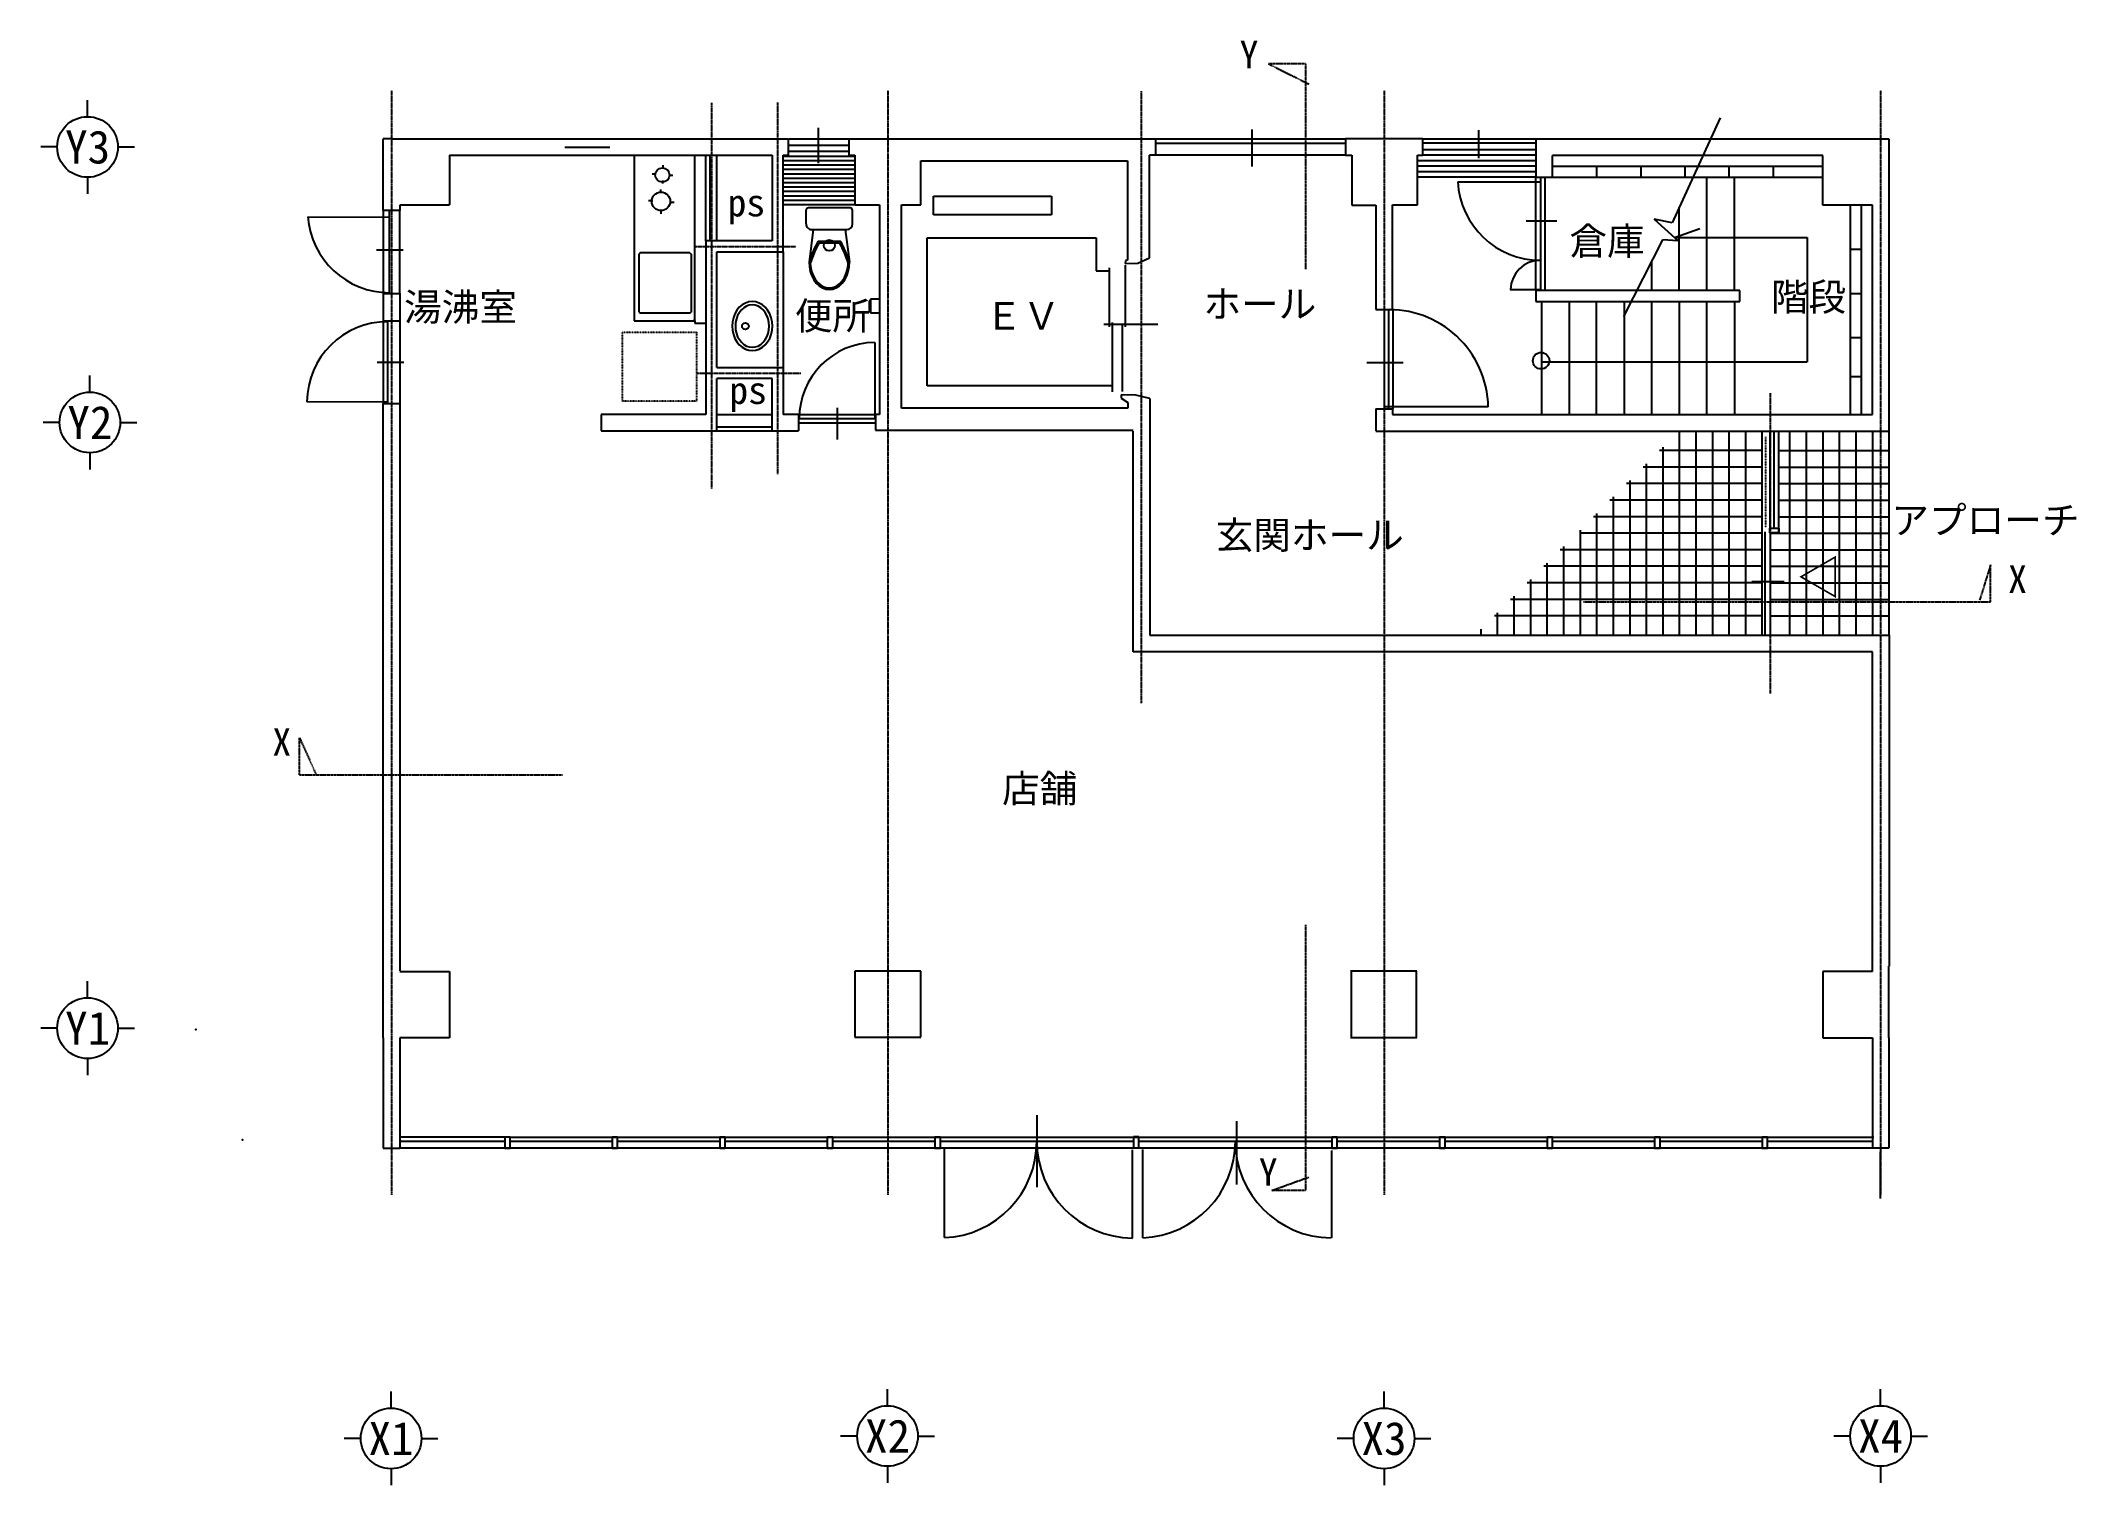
# Model space of a CAD drawing. Header units: millimetres. Extents: x -3155 to 15299, y -1261 to 11838.
import ezdxf
from ezdxf.enums import TextEntityAlignment as Align

# ---------------------------------------------------------------- set-up
doc = ezdxf.new("R2010")
doc.units = ezdxf.units.MM
for name, pattern in [('CENTER1', [10, 6.25, -1.25, 1.25, -1.25]), ('CENTER2', [2.541, 1.587, -0.318, 0.318, -0.318]), ('DASHED1', [2.5, 1.25, -1.25])]:
    doc.linetypes.add(name, pattern=pattern)
for name, color, linetype in [('01通り芯', 4, 'CENTER2'), ('02躯体', 3, 'Continuous'), ('04文字', 7, 'Continuous'), ('05寸法', 4, 'Continuous'), ('11切断線', 7, 'CENTER1'), ('15設備機器', 7, 'Continuous'), ('16開口断面線', 7, 'Continuous'), ('17開口見えがかり線', 1, 'Continuous'), ('18床の目地', 1, 'Continuous'), ('19線一般（中線）', 7, 'Continuous'), ('20線一般（細線）', 1, 'Continuous')]:
    doc.layers.add(name, color=color, linetype=linetype)
doc.styles.add('MSG', font='MS Gothic.ttf')

msp = doc.modelspace()

# ---------------------------------------------------------------- linework, layer by layer
at = {"layer": '01通り芯'}
for p, q in [((25, 11387), (25, 1372)), ((2925, 11274), (2925, 7775)), ((3525, 11276), (3525, 7907)), ((4525, 11387), (4525, 1372)), ((6825, 5831), (6825, 11381)), ((9025, 11387), (9025, 1372)), ((13525, 11387), (13525, 1372)), ((2775, 9972), (3693, 9972)), ((2791, 8822), (3737, 8822)), ((12525, 8641), (12525, 5920))]:
    msp.add_line(p, q, dxfattribs=at)
at = {"layer": '02躯体'}
for p, q in [((25, 10947), (-50, 10947)), ((-50, 10297), (-50, 10947)), ((25, 10947), (3625, 10947)), ((3625, 10799), (3625, 10947)), ((4175, 10799), (4175, 10949)), ((4175, 10949), (6428, 10949)), ((6428, 10949), (6950, 10949)), ((6950, 10949), (6950, 10799)), ((8675, 10949), (8675, 10799)), ((9375, 10949), (8675, 10949)), ((9375, 10799), (9375, 10949)), ((10400, 10947), (13600, 10947)), ((10400, 10947), (10400, 10599)), ((13600, 10947), (13600, 8297)), ((550, 10799), (3475, 10799)), ((550, 10799), (550, 10349)), ((3475, 10799), (3475, 10024)), ((3575, 10799), (3625, 10799)), ((3575, 9924), (3575, 10799)), ((4175, 10799), (4225, 10799)), ((4225, 10799), (4225, 10349)), ((4825, 10749), (6696, 10749)), ((4825, 10349), (4825, 10749)), ((6696, 10749), (6696, 9852)), ((6950, 10799), (6896, 10799)), ((6896, 9869), (6896, 10799)), ((8675, 10799), (8730, 10799)), ((8730, 10799), (8730, 10347)), ((9325, 10799), (9375, 10799)), ((9325, 10349), (9325, 10799)), ((10550, 10599), (10550, 10797)), ((13000, 10797), (10550, 10797)), ((13000, 10347), (13000, 10797)), ((10400, 10599), (10550, 10599)), ((100, 10347), (100, 10297)), ((550, 10347), (100, 10347)), ((4225, 10349), (4450, 10349)), ((4450, 10349), (4450, 8449)), ((4650, 8505), (4650, 10349)), ((4650, 10349), (4825, 10349)), ((8730, 10347), (8950, 10347)), ((8950, 10347), (8950, 9399)), ((9100, 10349), (9325, 10349)), ((9100, 9399), (9100, 10349)), ((13450, 10347), (13000, 10347)), ((13450, 8447), (13450, 10347)), ((100, 10297), (-50, 10297)), ((2875, 10024), (2875, 8449)), ((3475, 10024), (2875, 10024)), ((2975, 8874), (2975, 9924)), ((2975, 9924), (3575, 9924)), ((6680, 9843), (6675, 9817)), ((6675, 9817), (6790, 9822)), ((6700, 9851), (6680, 9843)), ((6790, 9822), (6896, 9869)), ((-50, 9547), (-50, 9297)), ((-50, 9547), (100, 9547)), ((100, 9547), (100, 9297)), ((10400, 9574), (10400, 9474)), ((12250, 9572), (10400, 9572)), ((10400, 9472), (12250, 9472)), ((12250, 9472), (12250, 9572)), ((-50, 9297), (100, 9297)), ((8950, 9399), (9100, 9399)), ((2975, 8874), (3575, 8874)), ((3575, 8874), (3575, 8449)), ((2975, 8299), (2975, 8774)), ((3475, 8774), (2975, 8774)), ((3475, 8299), (3475, 8774)), ((-50, 5197), (-50, 8547)), ((-50, 8547), (100, 8547)), ((100, 8547), (100, 5197)), ((6700, 8505), (4650, 8505)), ((6639, 8628), (6639, 8597)), ((6774, 8623), (6639, 8628)), ((6639, 8597), (6700, 8556)), ((6700, 8556), (6700, 8505)), ((6900, 8594), (6774, 8623)), ((6900, 8594), (6900, 6447)), ((8950, 8499), (8950, 8299)), ((8950, 8499), (9100, 8499)), ((9100, 8499), (9100, 8449)), ((1925, 8449), (1925, 8299)), ((2875, 8449), (1925, 8449)), ((3714, 8449), (3575, 8449)), ((3714, 8449), (3714, 8299)), ((4450, 8449), (4414, 8449)), ((4414, 8449), (4414, 8305)), ((4414, 8305), (6750, 8305)), ((9100, 8447), (13450, 8447)), ((1925, 8299), (2975, 8299)), ((3475, 8299), (3714, 8299)), ((6750, 6297), (6750, 8297)), ((8950, 8297), (13450, 8297)), ((13450, 6297), (6750, 6297)), ((6900, 6447), (13535, 6447)), ((13450, 3397), (13450, 6297)), ((13603, 6447), (13603, 3447)), ((-50, 3447), (-50, 5197)), ((100, 5197), (100, 3403)), ((-50, 2797), (-50, 3447)), ((100, 3397), (550, 3397)), ((550, 3397), (550, 2797)), ((4225, 3401), (4225, 2801)), ((4825, 3401), (4225, 3401)), ((4825, 2803), (4825, 3401)), ((9320, 3400), (8720, 3400)), ((8725, 3400), (8725, 2800)), ((9317, 2800), (9317, 3400)), ((13000, 3397), (13000, 2797)), ((13450, 3397), (13000, 3397)), ((13600, 2797), (13600, 3447)), ((-50, 2797), (-50, 1797)), ((550, 2797), (100, 2797)), ((100, 2797), (100, 1797)), ((4225, 2801), (4825, 2801)), ((8720, 2800), (9320, 2800)), ((13000, 2797), (13450, 2797)), ((13450, 2797), (13450, 1797)), ((13600, 2797), (13600, 1797)), ((-50, 1797), (100, 1797)), ((13600, 1797), (13450, 1797))]:
    msp.add_line(p, q, dxfattribs=at)
at = {"layer": '04文字'}
for p, q in [((-2730, 11149), (-2730, 11299)), ((-3005, 10874), (-3155, 10874)), ((-2455, 10874), (-2305, 10874)), ((-2730, 10599), (-2730, 10449)), ((-2709, 8651), (-2709, 8801)), ((-2984, 8376), (-3134, 8376)), ((-2434, 8376), (-2284, 8376)), ((-2709, 8101), (-2709, 7951)), ((-2730, 3159), (-2730, 3309)), ((-3005, 2884), (-3155, 2884)), ((-2455, 2884), (-2305, 2884)), ((-2730, 2609), (-2730, 2459)), ((21, -561), (21, -411)), ((4522, -539), (4522, -389)), ((9023, -561), (9023, -411)), ((13525, -539), (13525, -389)), ((-254, -836), (-404, -836)), ((296, -836), (446, -836)), ((4247, -814), (4097, -814)), ((4797, -814), (4947, -814)), ((8748, -836), (8598, -836)), ((9298, -836), (9448, -836)), ((13250, -814), (13100, -814)), ((13800, -814), (13950, -814)), ((4522, -1089), (4522, -1239)), ((13525, -1089), (13525, -1239)), ((21, -1111), (21, -1261)), ((9023, -1111), (9023, -1261))]:
    msp.add_line(p, q, dxfattribs=at)
for centre in [(-2730, 10874), (-2709, 8376), (-2730, 2884), (4522, -814), (13525, -814), (21, -836), (9023, -836)]:
    msp.add_circle(centre, 275, dxfattribs=at)
at = {"layer": '05寸法'}
for p, q in [((1596, 10872), (2005, 10872)), ((13525, 1341), (13525, 1763))]:
    msp.add_line(p, q, dxfattribs=at)
for p in [(-1748, 2872), (-1326, 1872)]:
    msp.add_point(p, dxfattribs=at)
at = {"layer": '11切断線', "linetype": 'CENTER1'}
for p, q in [((7975, 11628), (8341, 11445)), ((8310, 11628), (7975, 11628)), ((8310, 11628), (8310, 9767)), ((14522, 7085), (14421, 6763)), ((14522, 6750), (14522, 7085)), ((10832, 6750), (14522, 6750)), ((-809, 5516), (-657, 5181)), ((-809, 5181), (-809, 5516)), ((-809, 5181), (1574, 5181)), ((8310, 3821), (8310, 1412)), ((8005, 1412), (8341, 1534)), ((8310, 1412), (8005, 1412))]:
    msp.add_line(p, q, dxfattribs=at)
at = {"layer": '15設備機器'}
for p, q in [((2225, 10799), (2225, 9299)), ((2487, 10689), (2487, 10708)), ((2775, 9299), (2775, 10799)), ((2387, 10632), (2424, 10632)), ((2481, 10569), (2481, 10544)), ((2550, 10620), (2575, 10620)), ((2393, 10387), (2355, 10387)), ((2468, 10469), (2468, 10488)), ((2550, 10374), (2588, 10374)), ((4938, 10260), (4938, 10429)), ((4938, 10429), (6007, 10429)), ((6007, 10429), (6007, 10260)), ((2468, 10305), (2468, 10268)), ((3784, 10176), (3784, 10301)), ((4184, 10321), (3804, 10321)), ((4204, 10176), (4204, 10301)), ((6007, 10260), (4938, 10260)), ((3849, 10126), (3811, 9831)), ((3834, 10126), (4154, 10126)), ((3894, 10021), (4094, 10021)), ((3902, 10006), (4085, 10006)), ((4139, 10126), (4177, 9831)), ((4880, 8709), (4880, 10049)), ((4880, 10049), (6414, 10049)), ((6414, 10049), (6414, 9752)), ((2279, 9913), (2269, 9903)), ((2269, 9376), (2269, 9903)), ((2731, 9913), (2279, 9913)), ((2731, 9913), (2741, 9903)), ((2741, 9903), (2741, 9376)), ((3575, 9924), (3575, 8874)), ((3811, 9831), (3814, 9788)), ((3811, 9831), (3811, 9831)), ((3814, 9788), (3822, 9746)), ((3822, 9817), (3827, 9776)), ((3822, 9817), (3822, 9817)), ((4159, 9765), (4165, 9805)), ((4165, 9805), (4165, 9817)), ((4166, 9746), (4174, 9788)), ((4174, 9788), (4177, 9831)), ((3822, 9746), (3835, 9706)), ((3827, 9776), (3836, 9738)), ((3835, 9706), (3854, 9671)), ((3836, 9738), (3850, 9702)), ((3850, 9702), (3869, 9669)), ((3854, 9671), (3876, 9640)), ((3869, 9669), (3892, 9642)), ((3876, 9640), (3902, 9615)), ((3892, 9642), (3917, 9621)), ((3902, 9615), (3931, 9596)), ((3917, 9621), (3945, 9606)), ((3931, 9596), (3962, 9585)), ((3945, 9606), (3974, 9598)), ((3974, 9598), (4004, 9597)), ((4004, 9597), (4034, 9603)), ((4026, 9585), (4056, 9596)), ((4034, 9603), (4062, 9616)), ((4056, 9596), (4085, 9615)), ((4062, 9616), (4089, 9635)), ((4085, 9615), (4111, 9640)), ((4089, 9635), (4112, 9661)), ((4111, 9640), (4134, 9671)), ((4112, 9661), (4132, 9692)), ((4132, 9692), (4148, 9727)), ((4134, 9671), (4152, 9706)), ((4148, 9727), (4159, 9765)), ((4152, 9706), (4166, 9746)), ((6414, 9752), (6531, 9752)), ((3178, 9421), (3156, 9393)), ((3204, 9443), (3178, 9421)), ((3219, 9417), (3197, 9398)), ((3233, 9459), (3204, 9443)), ((3243, 9431), (3219, 9417)), ((3264, 9469), (3233, 9459)), ((3269, 9440), (3243, 9431)), ((3295, 9473), (3264, 9469)), ((3295, 9443), (3269, 9440)), ((3295, 9473), (3295, 9473)), ((3327, 9469), (3295, 9473)), ((3295, 9473), (3295, 9473)), ((3295, 9443), (3295, 9443)), ((3322, 9440), (3295, 9443)), ((3295, 9443), (3295, 9443)), ((3348, 9431), (3322, 9440)), ((3358, 9459), (3327, 9469)), ((3372, 9417), (3348, 9431)), ((3387, 9443), (3358, 9459)), ((3394, 9398), (3372, 9417)), ((3413, 9421), (3387, 9443)), ((3435, 9393), (3413, 9421)), ((3962, 9585), (3994, 9581)), ((3994, 9581), (4026, 9585)), ((4356, 9480), (4356, 9383)), ((4367, 9480), (4356, 9480)), ((4367, 9494), (4367, 9369)), ((4448, 9494), (4367, 9494)), ((2225, 9299), (2775, 9299)), ((2269, 9376), (2279, 9366)), ((2731, 9366), (2279, 9366)), ((2731, 9366), (2741, 9376)), ((2775, 9299), (2759, 9299)), ((2775, 9299), (2775, 9278)), ((2775, 9278), (2879, 9278)), ((3116, 9289), (3113, 9250)), ((3113, 9250), (3116, 9212)), ((3124, 9326), (3116, 9289)), ((3137, 9362), (3124, 9326)), ((3156, 9393), (3137, 9362)), ((3145, 9284), (3143, 9250)), ((3143, 9250), (3145, 9217)), ((3152, 9316), (3145, 9284)), ((3163, 9347), (3152, 9316)), ((3179, 9374), (3163, 9347)), ((3197, 9398), (3179, 9374)), ((3412, 9374), (3394, 9398)), ((3428, 9347), (3412, 9374)), ((3439, 9316), (3428, 9347)), ((3454, 9362), (3435, 9393)), ((3446, 9284), (3439, 9316)), ((3448, 9250), (3446, 9284)), ((3446, 9217), (3448, 9250)), ((3467, 9326), (3454, 9362)), ((3475, 9289), (3467, 9326)), ((3478, 9250), (3475, 9289)), ((3475, 9212), (3478, 9250)), ((4356, 9383), (4364, 9383)), ((4367, 9369), (4445, 9369)), ((3116, 9212), (3124, 9174)), ((3124, 9174), (3137, 9139)), ((3137, 9139), (3156, 9107)), ((3145, 9217), (3152, 9184)), ((3152, 9184), (3163, 9154)), ((3156, 9107), (3178, 9080)), ((3163, 9154), (3179, 9127)), ((3178, 9080), (3204, 9058)), ((3179, 9127), (3197, 9103)), ((3197, 9103), (3219, 9084)), ((3204, 9058), (3233, 9041)), ((3219, 9084), (3243, 9069)), ((3243, 9069), (3269, 9061)), ((3269, 9061), (3295, 9058)), ((3295, 9058), (3322, 9061)), ((3322, 9061), (3348, 9069)), ((3348, 9069), (3372, 9084)), ((3358, 9041), (3387, 9058)), ((3372, 9084), (3394, 9103)), ((3387, 9058), (3413, 9080)), ((3394, 9103), (3412, 9127)), ((3412, 9127), (3428, 9154)), ((3413, 9080), (3435, 9107)), ((3428, 9154), (3439, 9184)), ((3435, 9107), (3454, 9139)), ((3439, 9184), (3446, 9217)), ((3454, 9139), (3467, 9174)), ((3467, 9174), (3475, 9212)), ((3233, 9041), (3264, 9031)), ((3264, 9031), (3295, 9028)), ((3295, 9028), (3327, 9031)), ((3327, 9031), (3358, 9041)), ((6557, 8709), (4880, 8709))]:
    msp.add_line(p, q, dxfattribs=at)
at = {"layer": '15設備機器', "linetype": 'DASHED1'}
for p, q in [((2118, 9196), (2791, 9196)), ((2118, 8568), (2118, 9196)), ((2791, 9196), (2791, 8568)), ((2791, 8568), (2118, 8568))]:
    msp.add_line(p, q, dxfattribs=at)
at = {"layer": '15設備機器'}
for centre, radius in [((2481, 10620), 64.7), ((2468, 10381), 83.8), ((3994, 9981), 50), ((3233, 9250), 30)]:
    msp.add_circle(centre, radius, dxfattribs=at)
for centre, radius, start, end in [((3804, 10301), 20, 90.0002, 179.9998), ((3834, 10176), 50, 179.9998, 270), ((4154, 10176), 50, 270, 0), ((4184, 10301), 20, 0, 90.0002), ((4695, 9558), 926, 149.9734, 162.8312), ((4695, 9558), 911, 150.5166, 163.4883), ((3292, 9558), 911, 16.5119, 29.4834), ((3292, 9558), 926, 17.1693, 30.0264)]:
    msp.add_arc(centre, radius, start, end, dxfattribs=at)
at = {"layer": '16開口断面線'}
for p, q in [((3625, 10890), (4175, 10890)), ((6954, 10908), (8675, 10908)), ((7825, 11034), (7825, 10698)), ((9376, 10911), (10400, 10911)), ((9879, 11026), (9879, 10772)), ((2915, 10024), (2915, 10799)), ((9692, 10558), (10438, 10558)), ((10441, 10599), (10441, 9574)), ((-734, 10242), (8, 10238)), ((8, 9553), (8, 10297)), ((10311, 10203), (10591, 10203)), ((131, 9938), (-110, 9938)), ((6675, 9804), (6675, 9243)), ((6531, 9778), (6531, 9243)), ((10168, 9583), (10441, 9583)), ((-9, 8557), (-9, 9291)), ((6482, 9269), (6972, 9269)), ((6557, 9283), (6557, 8653)), ((6649, 9270), (6649, 8657)), ((9062, 9401), (9062, 8493)), ((4406, 9102), (4406, 8411)), ((136, 8921), (-105, 8921)), ((-742, 8565), (-9, 8563)), ((4066, 8508), (4066, 8222)), ((9968, 8519), (9035, 8519)), ((2975, 8336), (3475, 8336)), ((3714, 8411), (4414, 8411)), ((12559, 7421), (12559, 8293)), ((12479, 6452), (12479, 7383)), ((12521, 7375), (12521, 7417)), ((12521, 7417), (12601, 7417)), ((12601, 7417), (12601, 7375)), ((12601, 7375), (12521, 7375)), ((12358, 6934), (12651, 6934)), ((5875, 2094), (5875, 1442)), ((7686, 2042), (7686, 1468)), ((1051, 1857), (100, 1857)), ((1051, 1896), (1051, 1796)), ((1101, 1896), (1051, 1896)), ((1101, 1796), (1101, 1896)), ((2025, 1857), (1101, 1857)), ((2025, 1896), (2025, 1796)), ((2075, 1896), (2025, 1896)), ((2075, 1796), (2075, 1896)), ((3001, 1857), (2075, 1857)), ((3001, 1896), (3001, 1796)), ((3051, 1896), (3001, 1896)), ((3051, 1796), (3051, 1896)), ((3976, 1857), (3051, 1857)), ((3976, 1896), (3976, 1796)), ((4026, 1896), (3976, 1896)), ((4026, 1796), (4026, 1896)), ((4952, 1857), (4026, 1857)), ((4952, 1896), (4952, 1796)), ((5002, 1896), (4952, 1896)), ((5002, 1796), (5002, 1896)), ((6751, 1857), (5002, 1857)), ((6751, 1899), (6751, 1799)), ((6801, 1899), (6751, 1899)), ((6801, 1799), (6801, 1899)), ((8549, 1857), (6801, 1857)), ((8549, 1897), (8549, 1797)), ((8599, 1897), (8549, 1897)), ((8599, 1797), (8599, 1897)), ((9527, 1857), (8599, 1857)), ((9527, 1897), (9527, 1797)), ((9577, 1897), (9527, 1897)), ((9577, 1797), (9577, 1897)), ((10501, 1857), (9577, 1857)), ((10501, 1897), (10501, 1797)), ((10551, 1897), (10501, 1897)), ((10551, 1797), (10551, 1897)), ((11475, 1857), (10551, 1857)), ((11475, 1897), (11475, 1797)), ((11525, 1897), (11475, 1897)), ((11525, 1797), (11525, 1897)), ((12450, 1857), (11525, 1857)), ((12450, 1897), (12450, 1797)), ((12500, 1897), (12450, 1897)), ((12500, 1797), (12500, 1897)), ((13450, 1857), (12500, 1857)), ((1051, 1796), (1101, 1796)), ((2025, 1796), (2075, 1796)), ((3001, 1796), (3051, 1796)), ((3976, 1796), (4026, 1796)), ((4952, 1796), (5002, 1796)), ((5038, 985), (5038, 1796)), ((6742, 981), (6742, 1780)), ((6751, 1799), (6801, 1799)), ((6837, 984), (6837, 1785)), ((8549, 1797), (8599, 1797)), ((8549, 983), (8549, 1774)), ((9527, 1797), (9577, 1797)), ((10501, 1797), (10551, 1797)), ((11475, 1797), (11525, 1797)), ((12450, 1797), (12500, 1797))]:
    msp.add_line(p, q, dxfattribs=at)
at = {"layer": '16開口断面線', "color": 0}
msp.add_line((3894, 11049), (3894, 10728), dxfattribs=at)
at = {"layer": '16開口断面線', "linetype": 'DASHED1'}
msp.add_line((12483, 7421), (12483, 8247), dxfattribs=at)
at = {"layer": '17開口見えがかり線'}
for p, q in [((3630, 10949), (4175, 10949)), ((6950, 10949), (8675, 10949)), ((9373, 10949), (10400, 10949)), ((2875, 10024), (2875, 10799)), ((2975, 10024), (2975, 10799)), ((3625, 10835), (4175, 10835)), ((8675, 10799), (6950, 10799)), ((10400, 10749), (9325, 10749)), ((10400, 10849), (9375, 10849)), ((10400, 10799), (9375, 10799)), ((10400, 10699), (9325, 10699)), ((10400, 10649), (9326, 10649)), ((10400, 10599), (9326, 10599)), ((10400, 9574), (10400, 10599)), ((10481, 10599), (10481, 9574)), ((-50, 10297), (-50, 9537)), ((100, 9547), (100, 10297)), ((-50, 9297), (-50, 8547)), ((100, 9297), (100, 8547)), ((9025, 9399), (9025, 8507)), ((9102, 9401), (9102, 8499)), ((8868, 8920), (9195, 8920)), ((2975, 8449), (3475, 8449)), ((3714, 8449), (4414, 8449)), ((3714, 8374), (4414, 8374)), ((2975, 8299), (3474, 8299)), ((12450, 6447), (12450, 8285)), ((12525, 7417), (12525, 8285)), ((12600, 8297), (12600, 7379)), ((12525, 7375), (12525, 6452)), ((1051, 1896), (105, 1896)), ((1101, 1896), (13464, 1896)), ((13450, 1797), (92, 1797))]:
    msp.add_line(p, q, dxfattribs=at)
for centre, radius, start, end in [((10441, 10597), 750, 182.9464, 270), ((8, 10297), 744, 184.2364, 270), ((10441, 9574), 272, 90, 178.2643), ((-9, 8557), 733, 90, 179.4154), ((9068, 8500), 900, 1.2018, 92.7711), ((4412, 8411), 691, 90.5261, 180), ((5002, 1857), 873, 272.3586, 0), ((6751, 1857), 876, 180, 269.4056), ((6801, 1857), 874, 272.3789, 0), ((8549, 1857), 874, 180, 269.6385)]:
    msp.add_arc(centre, radius, start, end, dxfattribs=at)
at = {"layer": '18床の目地'}
for p, q in [((12450, 8122), (11521, 8122)), ((11550, 8151), (11550, 6454)), ((11700, 8297), (11700, 6454)), ((11850, 8297), (11850, 6454)), ((12000, 8297), (12000, 6454)), ((12150, 8297), (12150, 6454)), ((12300, 8297), (12300, 6454)), ((12609, 8122), (13599, 8122)), ((12700, 8297), (12700, 6452)), ((12850, 8297), (12850, 6452)), ((13000, 8297), (13000, 6452)), ((13150, 8297), (13150, 6452)), ((13300, 8297), (13300, 6452)), ((13450, 8297), (13450, 6452)), ((13450, 8297), (13600, 8297)), ((12450, 7972), (11371, 7972)), ((11400, 8001), (11400, 6454)), ((12609, 7972), (13599, 7972)), ((12450, 7822), (11221, 7822)), ((11250, 7851), (11250, 6454)), ((12609, 7822), (13599, 7822)), ((12450, 7672), (11071, 7672)), ((11100, 7701), (11100, 6454)), ((12609, 7672), (13599, 7672)), ((10800, 7401), (10800, 6454)), ((12450, 7522), (10921, 7522)), ((10950, 7551), (10950, 6454)), ((12609, 7522), (13599, 7522)), ((12450, 7222), (10621, 7222)), ((10650, 7251), (10650, 6454)), ((12450, 7372), (10800, 7372)), ((12534, 7372), (13599, 7372)), ((12534, 7222), (13599, 7222)), ((12450, 7072), (10471, 7072)), ((10500, 7101), (10500, 6454)), ((12534, 7072), (13599, 7072)), ((12450, 6922), (10321, 6922)), ((10350, 6951), (10350, 6454)), ((12534, 6922), (13599, 6922)), ((10050, 6651), (10050, 6454)), ((12450, 6772), (10171, 6772)), ((10200, 6801), (10200, 6454)), ((12534, 6772), (13599, 6772)), ((9900, 6501), (9900, 6454)), ((12450, 6622), (10025, 6622)), ((12534, 6622), (12525, 6622)), ((12534, 6622), (13599, 6622)), ((13535, 6447), (13603, 6447))]:
    msp.add_line(p, q, dxfattribs=at)
at = {"layer": '19線一般（中線）'}
for p, q in [((12071, 11138), (11636, 10187)), ((10550, 10699), (13000, 10699)), ((10550, 10599), (13000, 10599)), ((10950, 10700), (10950, 10603)), ((10950, 10698), (10950, 10601)), ((11350, 10698), (11350, 10601)), ((11750, 10698), (11750, 10601)), ((11950, 9572), (11950, 10599)), ((12150, 10698), (12150, 10601)), ((12200, 9572), (12200, 10599)), ((12550, 10698), (12550, 10601)), ((13250, 10347), (13250, 8447)), ((13350, 10347), (13350, 8447)), ((11636, 10187), (11472, 10219)), ((11472, 10219), (11691, 10022)), ((11700, 9572), (11700, 10326)), ((11549, 10033), (11195, 9338)), ((11691, 10022), (11549, 10033)), ((11657, 10053), (11886, 10134)), ((11657, 10053), (12859, 10053)), ((12859, 10053), (12859, 8925)), ((11450, 9572), (11450, 9839)), ((13253, 9947), (13350, 9947)), ((10450, 9474), (10450, 8447)), ((10700, 9474), (10700, 8449)), ((10950, 8449), (10950, 9474)), ((10950, 8447), (10950, 9472)), ((11200, 9472), (11200, 8447)), ((11450, 8447), (11450, 9472)), ((11700, 9472), (11700, 8447)), ((11950, 8447), (11950, 9472)), ((12200, 9472), (12200, 8447)), ((13253, 9547), (13350, 9547)), ((13253, 9147), (13350, 9147)), ((10444, 8925), (12859, 8925)), ((13250, 8792), (13350, 8792)), ((13600, 8297), (13600, 6452))]:
    msp.add_line(p, q, dxfattribs=at)
msp.add_circle((10447, 8936), 75, dxfattribs=at)
at = {"layer": '20線一般（細線）'}
for p, q in [((4221, 10789), (3575, 10789)), ((4224, 10749), (3575, 10749)), ((4224, 10709), (3575, 10709)), ((4222, 10669), (3575, 10669)), ((4221, 10629), (3575, 10629)), ((4222, 10589), (3575, 10589)), ((4222, 10549), (3575, 10549)), ((4224, 10509), (3575, 10509)), ((4222, 10469), (3575, 10469)), ((4222, 10429), (3575, 10429)), ((4227, 10389), (3575, 10389)), ((4223, 10349), (3583, 10349))]:
    msp.add_line(p, q, dxfattribs=at)

# ---------------------------------------------------------------- texts
at = {"layer": '04文字', "style": 'MSG'}
for s, p in [('Y', (7714, 11588)), ('ps', (3072, 10245)), ('倉庫', (10704, 9896)), ('階段', (12530, 9389)), ('湯沸室', (139, 9298)), ('便所', (3682, 9218)), ('ＥＶ', (5405, 9218)), ('ホール', (7386, 9326)), ('ps', (3088, 8544)), ('アプローチ', (13623, 7366)), ('玄関ホール', (7497, 7230)), ('X', (14681, 6831)), ('X', (-1055, 5354)), ('店舗', (5560, 4931)), ('Y', (7888, 1455))]:
    msp.add_text(s, height=250, dxfattribs=at).set_placement(p)
for s, p in [('Y3', (-2730, 10874)), ('Y2', (-2709, 8376)), ('Y1', (-2730, 2884)), ('X1', (21, -836)), ('X2', (4522, -814)), ('X3', (9023, -836)), ('X4', (13525, -814))]:
    msp.add_text(s, height=300, dxfattribs=at).set_placement(p, align=Align.MIDDLE_CENTER)
msp.add_text('△', height=300, rotation=90, dxfattribs=at).set_placement((13126, 6772))

doc.saveas('drawing.dxf')
